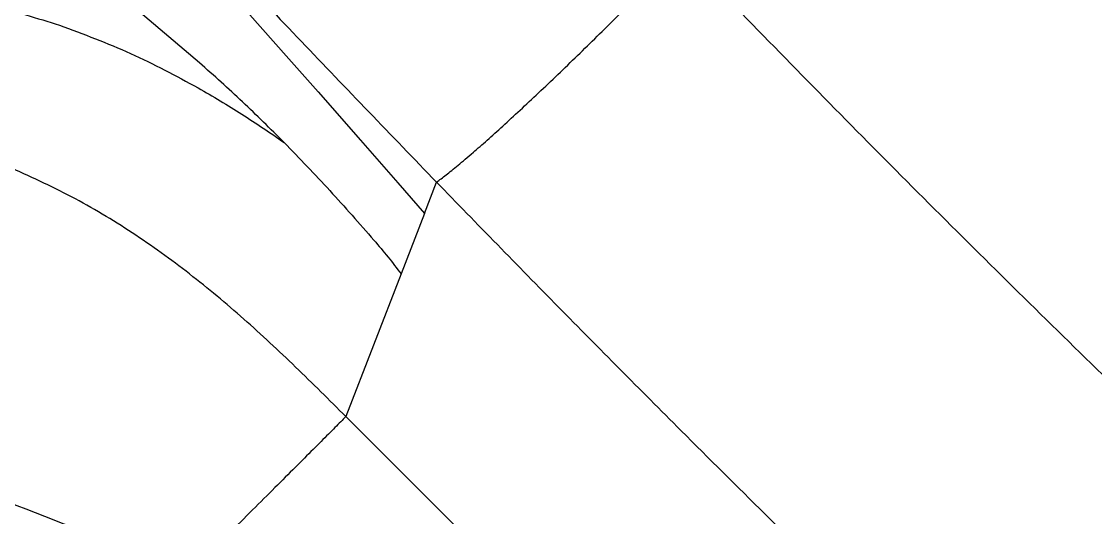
# Model space of a CAD drawing. Extents: x 1076 to 1148, y 508 to 635.
# Drawn here: x 1109.45 to 1116, y 556.98 to 560 of the extents above; entities that cross this region are included whole.
import ezdxf

# ---------------------------------------------------------------- set-up
doc = ezdxf.new("R2010")
doc.units = 0
doc.header["$MEASUREMENT"] = 0
doc.layers.add('1', color=4, linetype='Continuous')

# ---------------------------------------------------------------- blocks, each defined once
blk = doc.blocks.new('2026 TX')
at = {"layer": '1', "color": 3}
for p, q in [((34.7747, 39.9571), (34.3744, 40.2964)), ((35.0657, 40.2674), (35.3199, 39.9812)), ((35.3199, 39.9812), (35.498, 39.7794)), ((35.498, 39.7794), (35.7568, 39.4851)), ((35.7568, 39.4851), (35.9852, 39.2247)), ((35.9852, 39.2247), (36.1475, 39.0391)), ((36.1475, 39.0391), (36.2211, 39.2291)), ((36.1475, 39.0391), (36.0046, 38.6697)), ((36.0046, 38.6697), (35.6681, 37.7995)), ((35.6681, 37.7995), (36.8624, 36.6075))]:
    blk.add_line(p, q, dxfattribs=at)
for points, knots in [([(33.7727, 41.8209), (34.0411, 41.5308), (34.578, 40.9505), (35.3944, 40.0862), (35.9455, 39.5148), (36.2211, 39.2291)], [0, 0, 0, 0, 0.333335, 0.666668, 1, 1, 1, 1]), ([(36.2211, 39.2291), (36.2397, 39.2432), (36.278, 39.2723), (36.3496, 39.3297), (36.4344, 39.4014), (36.5279, 39.4834), (36.6236, 39.5695), (36.7294, 39.6667), (36.8428, 39.7728), (36.9614, 39.8854), (37.0821, 40.0018), (37.202, 40.119), (37.3312, 40.247), (37.4644, 40.3809), (37.595, 40.5141), (37.675, 40.5967), (37.7139, 40.6368)], [0, 0, 0, 0, 0.078297, 0.161519, 0.246586, 0.310507, 0.374095, 0.43729, 0.500225, 0.563134, 0.62626, 0.689753, 0.753574, 0.838538, 0.92171, 1, 1, 1, 1]), ([(43.2064, 35.3056), (42.8317, 35.6489), (42.0822, 36.3356), (40.9708, 37.3882), (39.8708, 38.4559), (38.783, 39.538), (38.0702, 40.2705), (37.7139, 40.6368)], [0, 0, 0, 0, 0.2000003, 0.4000016, 0.6000024, 0.8000017, 1, 1, 1, 1]), ([(31.3504, 40.4933), (31.4954, 40.4932), (31.7853, 40.4931), (32.2202, 40.4832), (32.6542, 40.4547), (33.0848, 40.3994), (33.51, 40.3148), (33.7837, 40.2289), (33.9206, 40.186)], [0, 0, 0, 0, 0.166675, 0.333377, 0.500075, 0.666722, 0.83335, 1, 1, 1, 1]), ([(33.9206, 40.186), (34.0668, 40.1319), (34.3592, 40.0236), (34.6308, 39.8775), (34.7666, 39.8044)], [0, 0, 0, 0, 0.499983, 1, 1, 1, 1]), ([(35.2915, 39.4709), (35.2074, 39.5543), (35.039, 39.7211), (34.8628, 39.8784), (34.7747, 39.9571)], [0, 0, 0, 0, 0.500005, 1, 1, 1, 1]), ([(34.7666, 39.8044), (34.8564, 39.7519), (35.0361, 39.6468), (35.2064, 39.5296), (35.2915, 39.471)], [0, 0, 0, 0, 0.499995, 1, 1, 1, 1]), ([(35.2915, 39.4709), (35.3851, 39.3739), (35.5722, 39.1799), (35.7502, 38.9768), (35.8392, 38.8753)], [0, 0, 0, 0, 0.499987, 1, 1, 1, 1]), ([(35.6681, 37.7995), (35.5664, 37.9009), (35.363, 38.1037), (35.0477, 38.3972), (34.7171, 38.6736), (34.367, 38.9247), (33.9976, 39.1477), (33.7356, 39.2656), (33.6046, 39.3245)], [0, 0, 0, 0, 0.166678, 0.333379, 0.500072, 0.666718, 0.833349, 1, 1, 1, 1]), ([(36.2211, 39.2291), (36.4682, 38.9752), (36.9626, 38.4673), (37.4631, 37.9649), (37.7133, 37.7136)], [0, 0, 0, 0, 0.499999, 1, 1, 1, 1]), ([(35.8392, 38.8753), (35.8683, 38.841), (35.9265, 38.7726), (35.9786, 38.704), (36.0046, 38.6697)], [0, 0, 0, 0, 0.500118, 1, 1, 1, 1]), ([(34.8041, 36.811), (34.8041, 36.811), (34.8041, 36.811), (34.8041, 36.811), (34.8041, 36.811), (34.8041, 36.811), (34.8039, 36.8111), (34.8033, 36.8113), (34.8008, 36.8123), (34.7912, 36.816), (34.7542, 36.8304), (34.6201, 36.8827), (34.1928, 37.0493), (33.3937, 37.3609), (32.6658, 37.6446), (32.2312, 37.8141), (32.1942, 37.8285), (32.1846, 37.8322), (32.1821, 37.8332), (32.1815, 37.8334), (32.1813, 37.8335), (32.1813, 37.8335), (32.1813, 37.8335), (32.1813, 37.8335), (32.1813, 37.8335), (32.1813, 37.8335)], [0, 0, 0, 0, 0, 0.000001, 0.000003, 0.000011, 0.000046, 0.000182, 0.000725, 0.002869, 0.01123, 0.042969, 0.15625, 0.5, 0.957031, 0.98877, 0.997131, 0.999275, 0.999818, 0.999954, 0.999989, 0.999997, 0.999999, 1, 1, 1, 1, 1]), ([(35.6681, 37.7995), (35.6471, 37.7785), (35.6053, 37.7368), (35.519, 37.6505), (35.4174, 37.5491), (35.3004, 37.4321), (35.17, 37.3018), (35.0276, 37.1595), (34.8755, 37.0076), (34.7678, 36.9), (34.7139, 36.8462)], [0, 0, 0, 0, 0.1266765, 0.252404, 0.3774343, 0.5020001, 0.6263232, 0.7506196, 0.8751053, 1, 1, 1, 1]), ([(37.7133, 37.7136), (38.0546, 37.3744), (38.7371, 36.6959), (39.7737, 35.6929), (40.8179, 34.7007), (41.5206, 34.0508), (41.8719, 33.7259)], [0, 0, 0, 0, 0.25, 0.500002, 0.750002, 1, 1, 1, 1])]:
    blk.add_open_spline(points, degree=3, knots=knots, dxfattribs=at)

msp = doc.modelspace()

# ---------------------------------------------------------------- block references
at = {"layer": '1'}
msp.add_blockref('2026 TX', (1075.7625, 519.7937), dxfattribs=at)

doc.saveas('drawing.dxf')
